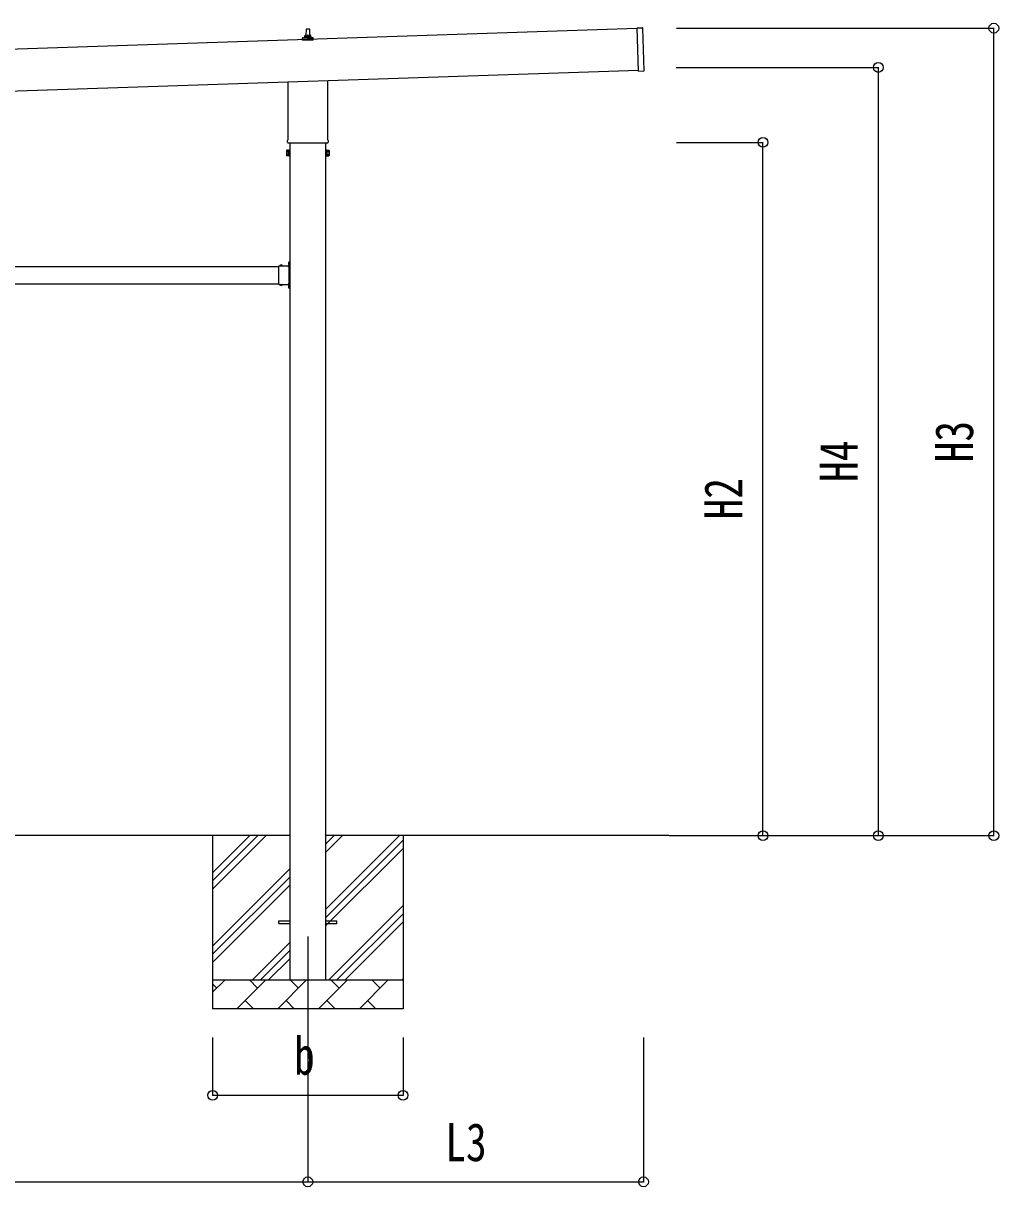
# Model space of a CAD drawing. Units: millimetres, scale not verified. Extents: x -16820 to 16820, y -11880 to 11880.
# Drawn here: x -1271 to 2109, y -3403 to 630 of the extents above; entities that cross this region are included whole.
import ezdxf
from ezdxf.enums import TextEntityAlignment as Align

# ---------------------------------------------------------------- set-up
doc = ezdxf.new("R2010")
doc.units = ezdxf.units.MM
doc.header["$LTSCALE"] = 50
for name, color, linetype in [('0-4_YKK_12', 2, 'Continuous'), ('0-5_YKK_13', 4, 'Continuous'), ('0-6_YKK_A1', 4, 'Continuous'), ('0-7_YKK_D', 6, 'Continuous')]:
    doc.layers.add(name, color=color, linetype=linetype)
doc.styles.add('ＭＳ ゴシック', font='')
doc.styles.get('ＭＳ ゴシック').set_extended_font_data('MS Gothic')

msp = doc.modelspace()

# ---------------------------------------------------------------- linework, layer by layer
at = {"layer": '0-4_YKK_12'}
msp.add_line((-284.95, -2536.37), (-284.95, -3036.37), dxfattribs=at)
at = {"layer": '0-5_YKK_13'}
for p, q in [((-290.95, 586.23), (-290.22, 609.75)), ((-289.22, 610.73), (-280.67, 610.73)), ((-279.67, 609.75), (-278.95, 586.23)), ((855.86, 613.6), (874.84, 614.24)), ((860.86, 463.69), (855.86, 613.6)), ((880.81, 465.35), (875.88, 613.27)), ((-303.2, 570.73), (-303.2, 578.44)), ((-266.7, 570.73), (-303.2, 570.73)), ((-302.81, 579.23), (-267.08, 579.23)), ((-302.43, 579.41), (-295.71, 581.04)), ((-295.33, 581.23), (-274.56, 581.23)), ((-294.95, 582.01), (-294.95, 586.23)), ((-293.95, 586.23), (-275.95, 586.23)), ((-274.95, 582.01), (-274.95, 586.23)), ((-267.46, 579.41), (-274.18, 581.04)), ((-266.7, 570.73), (-266.7, 578.44)), ((860.86, 463.69), (879.84, 464.32)), ((-353.25, 226.74), (-353.25, 426.25)), ((-216.65, 430.8), (-216.65, 226.74)), ((-354.95, 217.97), (-354.95, 223.47)), ((-217.01, 214.47), (-352.88, 214.47)), ((-214.95, 223.47), (-214.95, 217.97)), ((-358.95, 188.47), (-358.19, 189.78)), ((-358.95, 188.47), (-358.95, 171.47)), ((-358.95, 171.47), (-358.19, 170.15)), ((-351.95, 184.87), (-358.19, 184.87)), ((-351.95, 175.06), (-358.19, 175.06)), ((-351.95, 170.15), (-358.19, 170.15)), ((-349.45, 170.77), (-351.95, 170.77)), ((-220.45, 170.77), (-217.95, 170.77)), ((-217.95, 184.87), (-211.71, 184.87)), ((-217.95, 175.06), (-211.71, 175.06)), ((-217.95, 170.15), (-211.71, 170.15)), ((-210.95, 188.47), (-211.71, 189.78)), ((-210.95, 171.47), (-211.71, 170.15)), ((-210.95, 188.47), (-210.95, 171.47)), ((-349.05, -202.24), (-351.7, -200.92)), ((-349.91, -198.63), (-349.75, -198.63)), ((-349.05, -195.87), (-347.45, -195.87)), ((-349.05, -212.83), (-349.05, -195.87)), ((-349.05, -199.33), (-349.05, -207.4)), ((-347.45, -200.37), (-349.05, -200.37)), ((-349.05, -201.37), (-347.45, -201.37)), ((-385.45, -221.65), (-385.45, -211.27)), ((-385.45, -211.27), (-349.05, -211.27)), ((-385.45, -263.65), (-385.45, -223.08)), ((-382.18, -210.41), (-382.18, -210.57)), ((-381.48, -211.27), (-373.41, -211.27)), ((-378.57, -211.27), (-379.9, -208.61)), ((-376.32, -211.27), (-375, -208.61)), ((-372.71, -210.41), (-372.71, -210.57)), ((-353.15, -203.37), (-347.45, -203.37)), ((-349.45, -212.87), (-352.45, -212.87)), ((-349.05, -204.49), (-351.7, -205.82)), ((-349.91, -208.1), (-349.75, -208.1)), ((-349.45, -221.65), (-349.45, -214.87)), ((-349.45, -263.65), (-349.45, -223.08)), ((-349.05, -205.37), (-347.45, -205.37)), ((-347.45, -206.37), (-349.05, -206.37)), ((-385.45, -275.47), (-385.45, -265.08)), ((-385.45, -275.47), (-349.05, -275.47)), ((-382.18, -276.33), (-382.18, -276.17)), ((-381.48, -275.47), (-373.41, -275.47)), ((-378.57, -275.47), (-379.9, -278.12)), ((-376.32, -275.47), (-375, -278.12)), ((-372.71, -276.33), (-372.71, -276.17)), ((-352.45, -273.87), (-349.45, -273.87)), ((-349.05, -282.24), (-351.7, -280.92)), ((-349.91, -278.63), (-349.75, -278.63)), ((-349.45, -271.87), (-349.45, -265.08)), ((-349.05, -290.87), (-349.05, -273.91)), ((-349.05, -279.33), (-349.05, -287.4)), ((-349.05, -281.37), (-347.45, -281.37)), ((-349.05, -284.49), (-351.7, -285.82)), ((-349.91, -288.1), (-349.75, -288.1)), ((-349.05, -285.37), (-347.45, -285.37)), ((-349.05, -290.87), (-347.45, -290.87)), ((-384.95, -2481.87), (-347.45, -2481.87)), ((-384.95, -2490.87), (-384.95, -2481.87)), ((-384.95, -2490.87), (-347.45, -2490.87)), ((-222.45, -2481.87), (-184.95, -2481.87)), ((-222.45, -2490.87), (-184.95, -2490.87)), ((-184.95, -2490.87), (-184.95, -2481.87))]:
    msp.add_line(p, q, dxfattribs=at)
for points in [[(-351.95, 170.15), (-351.95, 189.78), (-358.19, 189.78)], [(-351.95, 170.77), (-351.95, 189.17), (-349.45, 189.17)], [(-217.95, 170.77), (-217.95, 189.17), (-220.45, 189.17)], [(-217.95, 170.15), (-217.95, 189.78), (-211.71, 189.78)], [(-347.45, -210.87), (-347.45, -204.87), (-347.45, -201.87), (-347.45, -195.87)], [(-349.45, -214.87), (-352.45, -214.87), (-352.45, -211.27)], [(-349.45, -271.87), (-352.45, -271.87), (-352.45, -275.47)], [(-347.45, -290.87), (-347.45, -284.87), (-347.45, -281.87), (-347.45, -275.87)]]:
    msp.add_lwpolyline(points, dxfattribs=at)
for points in [[(-349.45, 169.47), (-349.45, 190.47), (-347.45, 190.47), (-347.45, 169.47)], [(-220.45, 169.47), (-220.45, 190.47), (-222.45, 190.47), (-222.45, 169.47)]]:
    msp.add_lwpolyline(points, close=True, dxfattribs=at)
for centre, radius, start, end in [((-289.22, 609.73), 1, 90, 178.60509), ((-280.67, 609.73), 1, 1.39491, 90), ((874.88, 613.24), 1, 1.90915, 91.90915), ((-302.2, 578.44), 1, 103.62699, 180), ((-295.95, 582.01), 1, 283.62699, 0), ((-290.86, 585.59), 4.13, 90, 171.17633), ((-293.95, 585.23), 1, 90, 180), ((-281.61, 586.23), 4.83, 133.60282, 180), ((-288.28, 586.23), 4.83, 0, 46.39718), ((-279.03, 585.59), 4.13, 8.82367, 90), ((-275.95, 585.23), 1, 0, 90), ((-273.95, 582.01), 1, 180, 256.37301), ((-267.7, 578.44), 1, 0, 76.37301), ((879.81, 465.32), 1, 271.90915, 1.90915), ((-350.95, 223.47), 4, 125.09963, 180), ((-350.95, 217.97), 4, 180, 194.47751), ((-350.95, 217.97), 4, 194.47751, 241.04498), ((-218.95, 217.97), 4, 298.95502, 345.52249), ((-218.95, 223.47), 4, 0, 54.90037), ((-218.95, 217.97), 4, 345.52249, 0), ((-354.6, 187.33), 4.34, 145.61575, 214.38425), ((-342.71, 179.97), 16.24, 162.41205, 197.58795), ((-354.6, 172.6), 4.34, 145.61575, 214.38425), ((-227.19, 179.97), 16.24, 342.41205, 17.58795), ((-215.29, 187.33), 4.34, 325.61575, 34.38425), ((-215.29, 172.6), 4.34, 325.61575, 34.38425), ((-345.15, -203.37), 7, 140.87645, 180), ((-349.91, -199.49), 0.862, 90, 140.87645), ((-349.75, -199.33), 0.7, 0, 90), ((-386.15, -222.37), 1, 314.427, 45.573), ((-381.32, -210.41), 0.862, 129.12355, 180), ((-381.48, -210.57), 0.7, 180, 270), ((-377.45, -215.17), 7, 90, 129.12355), ((-377.45, -215.17), 7, 50.87645, 90), ((-373.41, -210.57), 0.7, 270, 0), ((-373.57, -210.41), 0.862, 0, 50.87645), ((-345.15, -203.37), 7, 180, 219.12355), ((-349.91, -207.24), 0.862, 219.12355, 270), ((-349.75, -207.4), 0.7, 270, 0), ((-348.75, -222.37), 1, 134.427, 225.573), ((-349.45, -210.87), 2, 270, 0), ((-386.15, -264.37), 1, 314.427, 45.573), ((-381.48, -276.17), 0.7, 90, 180), ((-381.32, -276.33), 0.862, 180, 230.87645), ((-377.45, -271.57), 7, 230.87645, 270), ((-377.45, -271.57), 7, 270, 309.12355), ((-373.41, -276.17), 0.7, 0, 90), ((-373.57, -276.33), 0.862, 309.12355, 0), ((-345.15, -283.37), 7, 140.87645, 180), ((-349.91, -279.49), 0.862, 90, 140.87645), ((-348.75, -264.37), 1, 134.427, 225.573), ((-349.75, -279.33), 0.7, 0, 90), ((-349.45, -275.87), 2, 0, 90), ((-345.15, -283.37), 7, 180, 219.12355), ((-349.91, -287.24), 0.862, 219.12355, 270), ((-349.75, -287.4), 0.7, 270, 0)]:
    msp.add_arc(centre, radius, start, end, dxfattribs=at)
at = {"layer": '0-6_YKK_A1'}
for p, q in [((855.92, 611.6), (-4536.09, 431.9)), ((-4531.26, 286.98), (860.75, 466.72)), ((-347.45, 214.47), (-347.45, -2686.37)), ((-222.45, -2686.37), (-222.45, 214.47)), ((-3284.45, -213.37), (-385.45, -213.37)), ((-3284.45, -273.37), (-385.45, -273.37)), ((-352.45, -273.37), (-347.95, -273.37)), ((-347.45, -2186.37), (-3322.45, -2186.37)), ((-614.95, -2186.37), (-614.95, -2786.37)), ((-614.95, -2371.42), (-429.9, -2186.37)), ((-614.95, -2343.13), (-458.18, -2186.37)), ((-614.95, -2314.85), (-486.47, -2186.37)), ((965.93, -2186.37), (-222.45, -2186.37)), ((-222.45, -2441.47), (32.65, -2186.37)), ((-222.45, -2243.48), (-165.34, -2186.37)), ((-222.45, -2215.19), (-193.62, -2186.37)), ((-222.45, -2469.75), (45.05, -2202.25)), ((45.05, -2186.37), (45.05, -2786.37)), ((-222.45, -2498.04), (45.05, -2230.54)), ((-614.95, -2569.41), (-347.45, -2301.91)), ((-614.95, -2597.69), (-347.45, -2330.19)), ((-614.95, -2625.98), (-347.45, -2358.48)), ((-212.79, -2686.37), (45.05, -2428.52)), ((-184.51, -2686.37), (45.05, -2456.81)), ((-156.22, -2686.37), (45.05, -2485.09)), ((-477.35, -2686.37), (-347.45, -2556.47)), ((-449.06, -2686.37), (-347.45, -2584.75)), ((-420.78, -2686.37), (-347.45, -2613.04)), ((-614.95, -2686.37), (45.05, -2686.37)), ((-614.95, -2729.26), (-572.05, -2686.37)), ((-600.61, -2714.92), (-614.95, -2700.58)), ((-530.63, -2786.37), (-430.63, -2686.37)), ((-459.19, -2714.92), (-487.74, -2686.37)), ((-389.21, -2786.37), (-289.21, -2686.37)), ((-317.76, -2714.92), (-346.32, -2686.37)), ((-247.79, -2786.37), (-147.79, -2686.37)), ((-176.34, -2714.92), (-204.9, -2686.37)), ((-106.37, -2786.37), (-6.37, -2686.37)), ((-34.92, -2714.92), (-63.48, -2686.37)), ((41.77, -2686.37), (45.05, -2683.08)), ((-502.08, -2757.81), (-473.53, -2786.37)), ((-360.66, -2757.81), (-332.1, -2786.37)), ((-219.24, -2757.81), (-190.68, -2786.37)), ((-77.81, -2757.81), (-49.26, -2786.37)), ((45.05, -2786.37), (-614.95, -2786.37))]:
    msp.add_line(p, q, dxfattribs=at)
msp.add_lwpolyline([(-352.45, -213.37), (-347.95, -213.37), (-347.95, -273.37)], dxfattribs=at)
at = {"layer": '0-7_YKK_D'}
for p, q in [((992.08, 612.75), (2093.08, 612.75)), ((2092.08, -2186.37), (2092.08, 612.75)), ((991.91, 476.63), (1693.08, 476.63)), ((1692.08, -2186.37), (1692.08, 476.63)), ((992.08, 216.97), (1293.08, 216.97)), ((1292.08, -2186.37), (1292.08, 216.97)), ((966.93, -2186.37), (1693.08, -2186.37)), ((992.08, -2186.37), (1293.08, -2186.37)), ((992.08, -2186.37), (2093.08, -2186.37)), ((-614.95, -2886.37), (-614.95, -3087.37)), ((-284.95, -2886.37), (-284.95, -3387.37)), ((-284.95, -2886.37), (-284.95, -3387.37)), ((45.05, -2886.37), (45.05, -3087.37)), ((878.23, -2886.37), (878.23, -3387.37)), ((-614.95, -3086.37), (45.05, -3086.37)), ((-3384.95, -3386.37), (-284.95, -3386.37)), ((-284.95, -3386.37), (878.23, -3386.37))]:
    msp.add_line(p, q, dxfattribs=at)
for centre in [(2092.08, 612.75), (1692.08, 476.63), (1292.08, 216.97), (1292.08, -2186.37), (1692.08, -2186.37), (2092.08, -2186.37), (-614.95, -3086.37), (45.05, -3086.37), (-284.95, -3386.37), (-284.95, -3386.37), (878.23, -3386.37)]:
    msp.add_circle(centre, 17, dxfattribs=at)

# ---------------------------------------------------------------- texts
at = {"layer": '0-7_YKK_D', "style": 'ＭＳ ゴシック', "width": 0.8}
for s, p in [('H3', (2060.08, -892.41)), ('H4', (1660.08, -960.47)), ('H2', (1260.08, -1090.3))]:
    msp.add_text(s, height=132, rotation=90, dxfattribs=at).set_placement(p, align=Align.BOTTOM_LEFT)
for s, p in [('b', (-332.95, -3054.37)), ('L3', (191.04, -3354.37))]:
    msp.add_text(s, height=132, dxfattribs=at).set_placement(p, align=Align.BOTTOM_LEFT)

doc.saveas('drawing.dxf')
